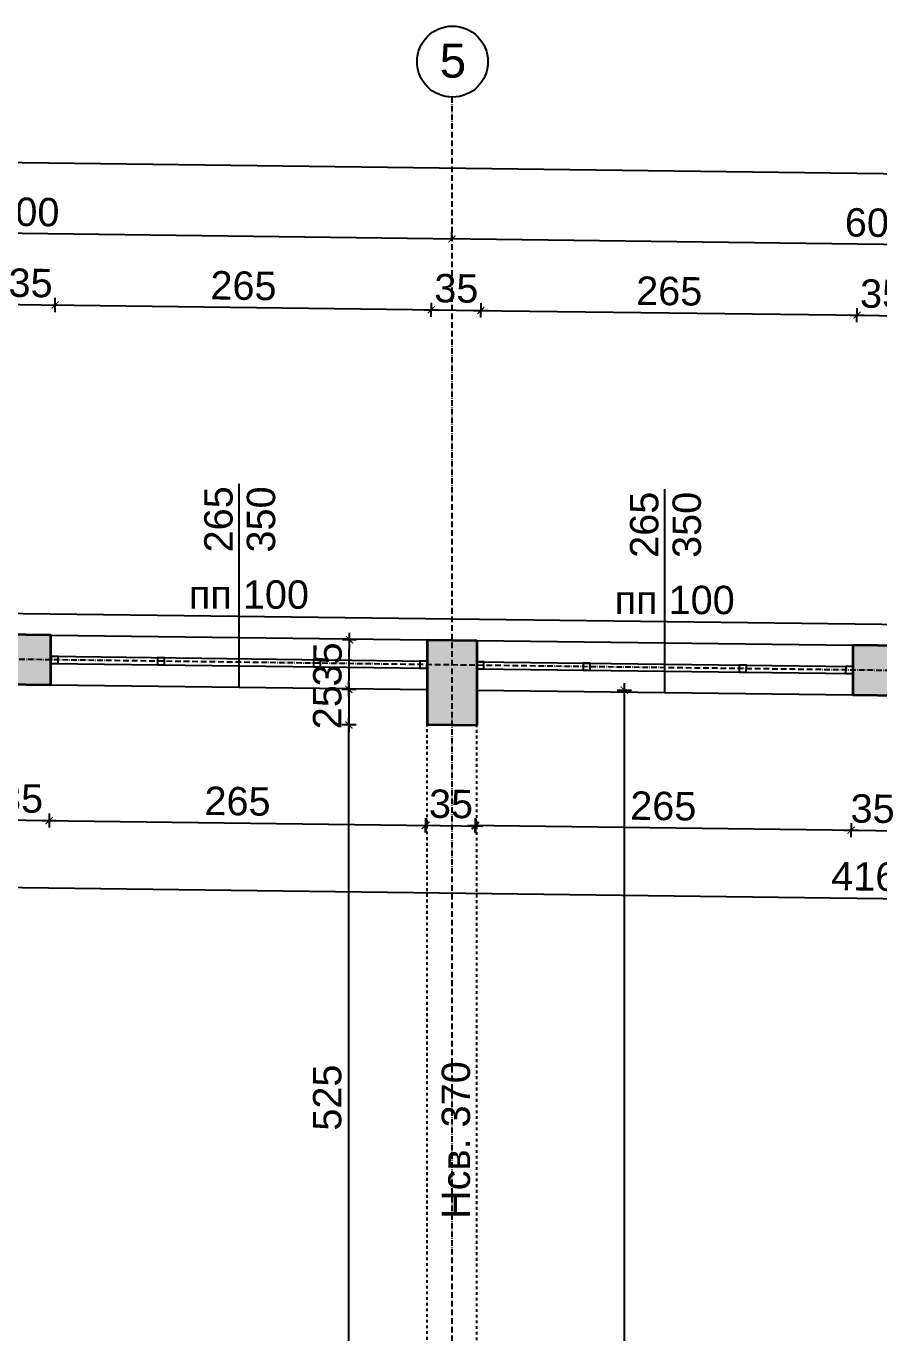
# Model space of a CAD drawing. Header units: inches. Extents: x -72385 to 39588, y -6525 to 66685.
# Drawn here: x -49885 to -49284, y 9605 to 10525 of the extents above; entities that cross this region are included whole.
import ezdxf

# ---------------------------------------------------------------- set-up
doc = ezdxf.new("R2010")
doc.units = ezdxf.units.IN
doc.header["$MEASUREMENT"] = 0
doc.linetypes.add('DashDot', pattern=[0.6, 0.4, -0.1, 0, -0.1])
doc.linetypes.add('Hidden', pattern=[0.4, 0.2, -0.2])
for name, color, linetype, lineweight in [('Изгледни линии', 253, 'Continuous', 25), ('Надписи Hсв', 252, 'Continuous', 25), ('Надписи коти външни', 252, 'Continuous', 25), ('Надписи коти вътрешни', 252, 'Continuous', 25), ('Надписи Оси', 252, 'Continuous', 25), ('Надписи прозорци', 252, 'Continuous', 25), ('Оси', 252, 'DashDot', 25), ('Прозорци', 251, 'Continuous', 25), ('Пунктир', 253, 'Hidden', 25), ('Разрезни линии', 7, 'Continuous', 35), ('Щрих стени', 254, 'Continuous', 25)]:
    doc.layers.add(name, color=color, linetype=linetype, lineweight=lineweight)
doc.styles.add('Arial Regular', font='arial.ttf')
doc.styles.get("Standard").update_dxf_attribs({"font": 'arial.ttf'})
doc.dimstyles.new('Annotative', dxfattribs={"dimscale": 0, "dimtxt": 20, "dimasz": 5, "dimexe": 5, "dimexo": 5, "dimgap": 5, "dimtad": 1, "dimdec": 0, "dimzin": 0, "dimdsep": 46, "dimtxsty": 'Standard', "dimblk": 'ARCHTICK', "dimcen": 5, "dimdle": 5, "dimadec": 0, "dimazin": 0, "dimtfac": 1, "dimtdec": 0, "dimtofl": 0, "dimtmove": 0, "dimatfit": 3, "dimldrblk": 'ARCHTICK', "dimfxl": 5, "dimfxlon": 1, "dimtolj": 1, "dimtzin": 0, "dimarcsym": 1})

# ---------------------------------------------------------------- blocks, each defined once
blk = doc.blocks.new('_ArchTick')
at = {"color": 0, "linetype": 'ByBlock', "const_width": 0.15}
blk.add_lwpolyline([(-0.5, -0.5), (0.5, 0.5)], dxfattribs=at)
blk = doc.blocks.new('*D604')
at = {"layer": 'Defpoints', "color": 0, "ltscale": 50, "transparency": 16777216}
for p in [(-49657.39, 10032.92), (-49602.34, 10032.92), (-49602.34, 9507.88)]:
    blk.add_point(p, dxfattribs=at)
at = {"layer": 'Надписи коти вътрешни', "color": 0, "lineweight": -2, "ltscale": 50, "transparency": 16777216}
for p, q in [((-49657.39, 9502.88), (-49657.39, 10037.92)), ((-49652.39, 10032.92), (-49662.39, 10032.92)), ((-49652.39, 9507.88), (-49662.39, 9507.88))]:
    blk.add_line(p, q, dxfattribs=at)
at = {"layer": 'Надписи коти вътрешни', "color": 0, "lineweight": -2, "ltscale": 50, "transparency": 16777216, "xscale": 5, "yscale": 5, "zscale": 5}
for p, rotation in [((-49657.39, 10032.92), 90), ((-49657.39, 9507.88), 270)]:
    blk.add_blockref('_ArchTick', p, dxfattribs=dict(at, rotation=rotation))
at = {"layer": 'Надписи коти вътрешни', "color": 0, "ltscale": 50, "transparency": 16777216, "insert": (-49672.61, 9770.4), "char_height": 20, "attachment_point": 5, "rotation": 90}
blk.add_mtext('\\A1;525', dxfattribs=at)
blk = doc.blocks.new('*D605')
at = {"layer": 'Defpoints', "color": 0, "ltscale": 50, "transparency": 16777216}
for p in [(-49602.34, 10057.92), (-49657.39, 10032.92), (-49602.34, 10032.92)]:
    blk.add_point(p, dxfattribs=at)
at = {"layer": 'Надписи коти вътрешни', "color": 0, "lineweight": -2, "ltscale": 50, "transparency": 16777216}
for p, q in [((-49657.39, 10062.92), (-49657.39, 10027.92)), ((-49652.39, 10057.92), (-49662.39, 10057.92)), ((-49652.39, 10032.92), (-49662.39, 10032.92))]:
    blk.add_line(p, q, dxfattribs=at)
at = {"layer": 'Надписи коти вътрешни', "color": 0, "lineweight": -2, "ltscale": 50, "transparency": 16777216, "xscale": 5, "yscale": 5, "zscale": 5}
for p, rotation in [((-49657.39, 10057.92), 90), ((-49657.39, 10032.92), 270)]:
    blk.add_blockref('_ArchTick', p, dxfattribs=dict(at, rotation=rotation))
at = {"layer": 'Надписи коти вътрешни', "color": 0, "ltscale": 50, "transparency": 16777216, "insert": (-49672.61, 10045.42), "char_height": 20, "attachment_point": 5, "rotation": 90}
blk.add_mtext('\\A1;25', dxfattribs=at)
blk = doc.blocks.new('*D608')
at = {"layer": 'Defpoints', "color": 0, "ltscale": 50, "transparency": 16777216}
for p in [(-49567.34, 10057.48), (-49567.34, 8292.33), (-49463.39, 8292.33)]:
    blk.add_point(p, dxfattribs=at)
at = {"layer": 'Надписи коти вътрешни', "color": 0, "lineweight": -2, "ltscale": 50, "transparency": 16777216}
for p, q in [((-49463.39, 10062.48), (-49463.39, 8287.33)), ((-49468.39, 10057.48), (-49458.39, 10057.48)), ((-49468.39, 8292.33), (-49458.39, 8292.33))]:
    blk.add_line(p, q, dxfattribs=at)
at = {"layer": 'Надписи коти вътрешни', "color": 0, "lineweight": -2, "ltscale": 50, "transparency": 16777216, "xscale": 5, "yscale": 5, "zscale": 5}
for p, rotation in [((-49463.39, 10057.48), 90), ((-49463.39, 8292.33), 270)]:
    blk.add_blockref('_ArchTick', p, dxfattribs=dict(at, rotation=rotation))
at = {"layer": 'Надписи коти вътрешни', "color": 0, "ltscale": 50, "transparency": 16777216, "insert": (-49478.61, 9174.91), "char_height": 20, "attachment_point": 5, "rotation": 90}
blk.add_mtext('\\A1;1765', dxfattribs=at)
blk = doc.blocks.new('*D609')
at = {"layer": 'Defpoints', "color": 0, "ltscale": 50, "transparency": 16777216}
for p in [(-51367.34, 10080.39), (-47202.34, 10027.37), (-47204.16, 9884.3)]:
    blk.add_point(p, dxfattribs=at)
at = {"layer": 'Надписи коти вътрешни', "color": 0, "lineweight": -2, "ltscale": 50, "transparency": 16777216}
for p, q in [((-51369.1, 9942.32), (-51369.22, 9932.32)), ((-51374.16, 9937.39), (-47199.16, 9884.24)), ((-47204.1, 9889.3), (-47204.22, 9879.3))]:
    blk.add_line(p, q, dxfattribs=at)
at = {"layer": 'Надписи коти вътрешни', "color": 0, "lineweight": -2, "ltscale": 50, "transparency": 16777216, "xscale": 5, "yscale": 5, "zscale": 5}
for p, rotation in [((-51369.16, 9937.32), 179.2706286525473), ((-47204.16, 9884.3), 359.2706286525473)]:
    blk.add_blockref('_ArchTick', p, dxfattribs=dict(at, rotation=rotation))
at = {"layer": 'Надписи коти вътрешни', "color": 0, "ltscale": 50, "transparency": 16777216, "insert": (-49286.47, 9926.02), "char_height": 20, "attachment_point": 5, "rotation": 359.27063}
blk.add_mtext('\\A1;4165', dxfattribs=at)
blk = doc.blocks.new('*D619')
at = {"layer": 'Defpoints', "color": 0, "ltscale": 50, "transparency": 16777216}
for p in [(-49902.34, 10061.74), (-49867.34, 10061.3), (-49868.56, 9965.59)]:
    blk.add_point(p, dxfattribs=at)
at = {"layer": 'Надписи коти вътрешни', "color": 0, "lineweight": -2, "ltscale": 50, "transparency": 16777216}
for p, q in [((-49903.49, 9971.03), (-49903.62, 9961.03)), ((-49868.49, 9970.59), (-49868.62, 9960.59)), ((-49908.56, 9966.1), (-49863.56, 9965.52))]:
    blk.add_line(p, q, dxfattribs=at)
at = {"layer": 'Надписи коти вътрешни', "color": 0, "lineweight": -2, "ltscale": 50, "transparency": 16777216, "xscale": 5, "yscale": 5, "zscale": 5}
for p, rotation in [((-49903.56, 9966.03), 179.2706286525581), ((-49868.56, 9965.59), 359.2706286525582)]:
    blk.add_blockref('_ArchTick', p, dxfattribs=dict(at, rotation=rotation))
at = {"layer": 'Надписи коти вътрешни', "color": 0, "ltscale": 50, "transparency": 16777216, "insert": (-49888.36, 9981.06), "char_height": 20, "attachment_point": 5, "rotation": 359.27063}
blk.add_mtext('\\A1;35', dxfattribs=at)
blk = doc.blocks.new('*D620')
at = {"layer": 'Defpoints', "color": 0, "ltscale": 50, "transparency": 16777216}
for p in [(-49867.34, 10061.3), (-49602.34, 10057.92), (-49603.56, 9962.21)]:
    blk.add_point(p, dxfattribs=at)
at = {"layer": 'Надписи коти вътрешни', "color": 0, "lineweight": -2, "ltscale": 50, "transparency": 16777216}
for p, q in [((-49868.49, 9970.59), (-49868.62, 9960.59)), ((-49873.56, 9965.65), (-49598.56, 9962.15)), ((-49603.49, 9967.21), (-49603.62, 9957.21))]:
    blk.add_line(p, q, dxfattribs=at)
at = {"layer": 'Надписи коти вътрешни', "color": 0, "lineweight": -2, "ltscale": 50, "transparency": 16777216, "xscale": 5, "yscale": 5, "zscale": 5}
for p, rotation in [((-49868.56, 9965.59), 179.270628652547), ((-49603.56, 9962.21), 359.270628652547)]:
    blk.add_blockref('_ArchTick', p, dxfattribs=dict(at, rotation=rotation))
at = {"layer": 'Надписи коти вътрешни', "color": 0, "ltscale": 50, "transparency": 16777216, "insert": (-49735.86, 9979.11), "char_height": 20, "attachment_point": 5, "rotation": 359.27063}
blk.add_mtext('\\A1;265', dxfattribs=at)
blk = doc.blocks.new('*D621')
at = {"layer": 'Defpoints', "color": 0, "ltscale": 50, "transparency": 16777216}
for p in [(-49602.34, 10022.92), (-49567.34, 10022.47), (-49568.11, 9961.76)]:
    blk.add_point(p, dxfattribs=at)
at = {"layer": 'Надписи коти вътрешни', "color": 0, "lineweight": -2, "ltscale": 50, "transparency": 16777216}
for p, q in [((-49608.11, 9962.27), (-49563.11, 9961.7)), ((-49603.05, 9967.21), (-49603.17, 9957.21)), ((-49568.05, 9966.76), (-49568.17, 9956.76))]:
    blk.add_line(p, q, dxfattribs=at)
at = {"layer": 'Надписи коти вътрешни', "color": 0, "lineweight": -2, "ltscale": 50, "transparency": 16777216, "xscale": 5, "yscale": 5, "zscale": 5}
for p, rotation in [((-49603.11, 9962.21), 179.2706286525403), ((-49568.11, 9961.76), 359.2706286525403)]:
    blk.add_blockref('_ArchTick', p, dxfattribs=dict(at, rotation=rotation))
at = {"layer": 'Надписи коти вътрешни', "color": 0, "ltscale": 50, "transparency": 16777216, "insert": (-49585.42, 9977.2), "char_height": 20, "attachment_point": 5, "rotation": 359.27063}
blk.add_mtext('\\A1;35', dxfattribs=at)
blk = doc.blocks.new('*D628')
at = {"layer": 'Defpoints', "color": 0, "ltscale": 50, "transparency": 16777216}
for p in [(-49567.34, 10057.92), (-49302.34, 10054.55), (-49303.56, 9958.84)]:
    blk.add_point(p, dxfattribs=at)
at = {"layer": 'Надписи коти вътрешни', "color": 0, "lineweight": -2, "ltscale": 50, "transparency": 16777216}
for p, q in [((-49573.56, 9962.28), (-49298.56, 9958.78)), ((-49568.49, 9967.21), (-49568.62, 9957.21)), ((-49303.49, 9963.84), (-49303.62, 9953.84))]:
    blk.add_line(p, q, dxfattribs=at)
at = {"layer": 'Надписи коти вътрешни', "color": 0, "lineweight": -2, "ltscale": 50, "transparency": 16777216, "xscale": 5, "yscale": 5, "zscale": 5}
for p, rotation in [((-49568.56, 9962.21), 179.270628652547), ((-49303.56, 9958.84), 359.270628652547)]:
    blk.add_blockref('_ArchTick', p, dxfattribs=dict(at, rotation=rotation))
at = {"layer": 'Надписи коти вътрешни', "color": 0, "ltscale": 50, "transparency": 16777216, "insert": (-49435.86, 9975.74), "char_height": 20, "attachment_point": 5, "rotation": 359.27063}
blk.add_mtext('\\A1;265', dxfattribs=at)
blk = doc.blocks.new('*D629')
at = {"layer": 'Defpoints', "color": 0, "ltscale": 50, "transparency": 16777216}
for p in [(-49302.34, 10054.55), (-49267.34, 10054.1), (-49268.56, 9958.39)]:
    blk.add_point(p, dxfattribs=at)
at = {"layer": 'Надписи коти вътрешни', "color": 0, "lineweight": -2, "ltscale": 50, "transparency": 16777216}
for p, q in [((-49303.49, 9963.84), (-49303.62, 9953.84)), ((-49268.49, 9963.39), (-49268.62, 9953.39)), ((-49308.56, 9958.9), (-49263.56, 9958.33))]:
    blk.add_line(p, q, dxfattribs=at)
at = {"layer": 'Надписи коти вътрешни', "color": 0, "lineweight": -2, "ltscale": 50, "transparency": 16777216, "xscale": 5, "yscale": 5, "zscale": 5}
for p, rotation in [((-49303.56, 9958.84), 179.2706286525581), ((-49268.56, 9958.39), 359.2706286525582)]:
    blk.add_blockref('_ArchTick', p, dxfattribs=dict(at, rotation=rotation))
at = {"layer": 'Надписи коти вътрешни', "color": 0, "ltscale": 50, "transparency": 16777216, "insert": (-49288.36, 9973.86), "char_height": 20, "attachment_point": 5, "rotation": 359.27063}
blk.add_mtext('\\A1;35', dxfattribs=at)
blk = doc.blocks.new('*D6182')
at = {"layer": 'Defpoints', "color": 0, "ltscale": 50, "transparency": 16777216}
for p in [(-49864.38, 10328.78), (-49902.34, 10096.74), (-49867.34, 10096.3)]:
    blk.add_point(p, dxfattribs=at)
at = {"layer": 'Надписи коти външни', "color": 0, "lineweight": -2, "ltscale": 50, "transparency": 16777216}
for p, q in [((-49904.38, 10329.29), (-49859.38, 10328.72)), ((-49899.44, 10324.23), (-49899.31, 10334.23)), ((-49864.44, 10323.78), (-49864.31, 10333.78))]:
    blk.add_line(p, q, dxfattribs=at)
at = {"layer": 'Надписи коти външни', "color": 0, "lineweight": -2, "ltscale": 50, "transparency": 16777216, "xscale": 5, "yscale": 5, "zscale": 5}
for p, rotation in [((-49899.38, 10329.23), 179.2706286525522), ((-49864.38, 10328.78), 359.2706286525522)]:
    blk.add_blockref('_ArchTick', p, dxfattribs=dict(at, rotation=rotation))
at = {"layer": 'Надписи коти външни', "color": 0, "ltscale": 50, "transparency": 16777216, "insert": (-49881.68, 10344.22), "char_height": 20, "attachment_point": 5, "rotation": 359.27063}
blk.add_mtext('\\A1;35', dxfattribs=at)
blk = doc.blocks.new('*D6167')
at = {"layer": 'Defpoints', "color": 0, "ltscale": 50, "transparency": 16777216}
for p in [(-49599.38, 10325.41), (-49867.34, 10096.3), (-49602.34, 10092.93)]:
    blk.add_point(p, dxfattribs=at)
at = {"layer": 'Надписи коти външни', "color": 0, "lineweight": -2, "ltscale": 50, "transparency": 16777216}
for p, q in [((-49869.38, 10328.84), (-49594.38, 10325.34)), ((-49864.44, 10323.78), (-49864.31, 10333.78)), ((-49599.44, 10320.41), (-49599.31, 10330.41))]:
    blk.add_line(p, q, dxfattribs=at)
at = {"layer": 'Надписи коти външни', "color": 0, "lineweight": -2, "ltscale": 50, "transparency": 16777216, "xscale": 5, "yscale": 5, "zscale": 5}
for p, rotation in [((-49864.38, 10328.78), 179.270628652547), ((-49599.38, 10325.41), 359.270628652547)]:
    blk.add_blockref('_ArchTick', p, dxfattribs=dict(at, rotation=rotation))
at = {"layer": 'Надписи коти външни', "color": 0, "ltscale": 50, "transparency": 16777216, "insert": (-49731.68, 10342.3), "char_height": 20, "attachment_point": 5, "rotation": 359.27063}
blk.add_mtext('\\A1;265', dxfattribs=at)
blk = doc.blocks.new('*D6168')
at = {"layer": 'Defpoints', "color": 0, "ltscale": 50, "transparency": 16777216}
for p in [(-49564.38, 10324.96), (-49602.34, 10092.93), (-49567.34, 10092.48)]:
    blk.add_point(p, dxfattribs=at)
at = {"layer": 'Надписи коти външни', "color": 0, "lineweight": -2, "ltscale": 50, "transparency": 16777216}
for p, q in [((-49599.44, 10320.41), (-49599.31, 10330.41)), ((-49564.44, 10319.96), (-49564.31, 10329.96)), ((-49604.38, 10325.47), (-49559.38, 10324.9))]:
    blk.add_line(p, q, dxfattribs=at)
at = {"layer": 'Надписи коти външни', "color": 0, "lineweight": -2, "ltscale": 50, "transparency": 16777216, "xscale": 5, "yscale": 5, "zscale": 5}
for p, rotation in [((-49599.38, 10325.41), 179.2706286525284), ((-49564.38, 10324.96), 359.2706286525284)]:
    blk.add_blockref('_ArchTick', p, dxfattribs=dict(at, rotation=rotation))
at = {"layer": 'Надписи коти външни', "color": 0, "ltscale": 50, "transparency": 16777216, "insert": (-49581.68, 10340.4), "char_height": 20, "attachment_point": 5, "rotation": 359.27063}
blk.add_mtext('\\A1;35', dxfattribs=at)
blk = doc.blocks.new('*D6169')
at = {"layer": 'Defpoints', "color": 0, "ltscale": 50, "transparency": 16777216}
for p in [(-49299.38, 10321.59), (-49567.34, 10092.48), (-49302.34, 10089.11)]:
    blk.add_point(p, dxfattribs=at)
at = {"layer": 'Надписи коти външни', "color": 0, "lineweight": -2, "ltscale": 50, "transparency": 16777216}
for p, q in [((-49564.44, 10319.96), (-49564.31, 10329.96)), ((-49569.38, 10325.02), (-49294.38, 10321.52)), ((-49299.44, 10316.59), (-49299.31, 10326.59))]:
    blk.add_line(p, q, dxfattribs=at)
at = {"layer": 'Надписи коти външни', "color": 0, "lineweight": -2, "ltscale": 50, "transparency": 16777216, "xscale": 5, "yscale": 5, "zscale": 5}
for p, rotation in [((-49564.38, 10324.96), 179.2706286525486), ((-49299.38, 10321.59), 359.2706286525486)]:
    blk.add_blockref('_ArchTick', p, dxfattribs=dict(at, rotation=rotation))
at = {"layer": 'Надписи коти външни', "color": 0, "ltscale": 50, "transparency": 16777216, "insert": (-49431.68, 10338.48), "char_height": 20, "attachment_point": 5, "rotation": 359.27063}
blk.add_mtext('\\A1;265', dxfattribs=at)
blk = doc.blocks.new('*D6170')
at = {"layer": 'Defpoints', "color": 0, "ltscale": 50, "transparency": 16777216}
for p in [(-49264.38, 10321.14), (-49302.34, 10089.11), (-49267.34, 10088.66)]:
    blk.add_point(p, dxfattribs=at)
at = {"layer": 'Надписи коти външни', "color": 0, "lineweight": -2, "ltscale": 50, "transparency": 16777216}
for p, q in [((-49304.38, 10321.65), (-49259.38, 10321.08)), ((-49299.44, 10316.59), (-49299.31, 10326.59)), ((-49264.44, 10316.14), (-49264.31, 10326.14))]:
    blk.add_line(p, q, dxfattribs=at)
at = {"layer": 'Надписи коти външни', "color": 0, "lineweight": -2, "ltscale": 50, "transparency": 16777216, "xscale": 5, "yscale": 5, "zscale": 5}
for p, rotation in [((-49299.38, 10321.59), 179.2706286525403), ((-49264.38, 10321.14), 359.2706286525403)]:
    blk.add_blockref('_ArchTick', p, dxfattribs=dict(at, rotation=rotation))
at = {"layer": 'Надписи коти външни', "color": 0, "ltscale": 50, "transparency": 16777216, "insert": (-49281.68, 10336.58), "char_height": 20, "attachment_point": 5, "rotation": 359.27063}
blk.add_mtext('\\A1;35', dxfattribs=at)
blk = doc.blocks.new('*D6236')
at = {"layer": 'Defpoints', "color": 0, "ltscale": 50, "transparency": 16777216}
for p in [(-49584.84, 10375.23), (-49584.84, 10375.23), (-48984.84, 10367.59)]:
    blk.add_point(p, dxfattribs=at)
at = {"layer": 'Надписи коти външни', "color": 0, "lineweight": -2, "ltscale": 50, "transparency": 16777216}
for p, q in [((-48979.84, 10367.52), (-49589.84, 10375.29)), ((-49584.84, 10375.23), (-49584.77, 10380.23)), ((-48984.84, 10367.59), (-48984.77, 10372.59))]:
    blk.add_line(p, q, dxfattribs=at)
at = {"layer": 'Надписи коти външни', "color": 0, "lineweight": -2, "ltscale": 50, "transparency": 16777216, "xscale": 5, "yscale": 5, "zscale": 5}
for p, rotation in [((-49584.84, 10375.23), 179.2706286525473), ((-48984.84, 10367.59), 359.2706286525473)]:
    blk.add_blockref('_ArchTick', p, dxfattribs=dict(at, rotation=rotation))
at = {"layer": 'Надписи коти външни', "color": 0, "ltscale": 50, "transparency": 16777216, "insert": (-49284.64, 10386.62), "char_height": 20, "attachment_point": 5, "rotation": 359.27063}
blk.add_mtext('\\A1;600', dxfattribs=at)
blk = doc.blocks.new('*D6237')
at = {"layer": 'Defpoints', "color": 0, "ltscale": 50, "transparency": 16777216}
for p in [(-50184.84, 10382.86), (-50184.84, 10382.86), (-49584.84, 10375.23)]:
    blk.add_point(p, dxfattribs=at)
at = {"layer": 'Надписи коти външни', "color": 0, "lineweight": -2, "ltscale": 50, "transparency": 16777216}
for p, q in [((-50184.84, 10382.86), (-50184.77, 10387.86)), ((-49579.84, 10375.16), (-50189.84, 10382.93)), ((-49584.84, 10375.23), (-49584.77, 10380.23))]:
    blk.add_line(p, q, dxfattribs=at)
at = {"layer": 'Надписи коти външни', "color": 0, "lineweight": -2, "ltscale": 50, "transparency": 16777216, "xscale": 5, "yscale": 5, "zscale": 5}
for p, rotation in [((-50184.84, 10382.86), 179.270628652547), ((-49584.84, 10375.23), 359.2706286525469)]:
    blk.add_blockref('_ArchTick', p, dxfattribs=dict(at, rotation=rotation))
at = {"layer": 'Надписи коти външни', "color": 0, "ltscale": 50, "transparency": 16777216, "insert": (-49884.64, 10394.26), "char_height": 20, "attachment_point": 5, "rotation": 359.27063}
blk.add_mtext('\\A1;600', dxfattribs=at)
blk = doc.blocks.new('*D6241')
at = {"layer": 'Defpoints', "color": 0, "ltscale": 50, "transparency": 16777216}
for p in [(-40218.1, 10305.99), (-52317.34, 10127.49), (-40222.34, 9973.51)]:
    blk.add_point(p, dxfattribs=at)
at = {"layer": 'Надписи коти външни', "color": 0, "lineweight": -2, "ltscale": 50, "transparency": 16777216}
for p, q in [((-52318.1, 10460.03), (-40213.11, 10305.92)), ((-52313.17, 10454.96), (-52313.04, 10464.96)), ((-40218.17, 10300.99), (-40218.04, 10310.99))]:
    blk.add_line(p, q, dxfattribs=at)
at = {"layer": 'Надписи коти външни', "color": 0, "lineweight": -2, "ltscale": 50, "transparency": 16777216, "xscale": 5, "yscale": 5, "zscale": 5}
for p, rotation in [((-52313.1, 10459.96), 179.2706286525472), ((-40218.1, 10305.99), 359.2706286525473)]:
    blk.add_blockref('_ArchTick', p, dxfattribs=dict(at, rotation=rotation))
at = {"layer": 'Надписи коти външни', "color": 0, "ltscale": 50, "transparency": 16777216, "insert": (-46265.41, 10398.18), "char_height": 20, "attachment_point": 5, "rotation": 359.27063}
blk.add_mtext('\\A1;12095', dxfattribs=at)
blk = doc.blocks.new('*D7792')
at = {"layer": 'Defpoints', "color": 0, "ltscale": 10, "transparency": 16777216}
for p in [(-49656.95, 10092.92), (-49518.57, 10091.16), (-49519.02, 10056.16)]:
    blk.add_point(p, dxfattribs=at)
at = {"layer": 'Надписи коти вътрешни', "color": 0, "lineweight": -2, "ltscale": 10, "transparency": 16777216}
for p, q in [((-49651.95, 10092.86), (-49661.95, 10092.98)), ((-49657.46, 10052.92), (-49656.89, 10097.92)), ((-49652.4, 10057.86), (-49662.39, 10057.99))]:
    blk.add_line(p, q, dxfattribs=at)
at = {"layer": 'Надписи коти вътрешни', "color": 0, "lineweight": -2, "ltscale": 10, "transparency": 16777216, "xscale": 5, "yscale": 5, "zscale": 5}
for p, rotation in [((-49656.95, 10092.92), 89.27062865255718), ((-49657.39, 10057.92), 269.2706286525572)]:
    blk.add_blockref('_ArchTick', p, dxfattribs=dict(at, rotation=rotation))
at = {"layer": 'Надписи коти вътрешни', "color": 0, "ltscale": 10, "transparency": 16777216, "insert": (-49672.39, 10075.62), "char_height": 20, "attachment_point": 5, "rotation": 89.27063}
blk.add_mtext('\\A1;35', dxfattribs=at)

msp = doc.modelspace()

# ---------------------------------------------------------------- hatches: boundary and pattern name
at = {"layer": 'Щрих стени', "ltscale": 10}
h = msp.add_hatch(color=256, dxfattribs=at)
h.dxf.hatch_style = 1
h.paths.add_polyline_path([(-47467.34, 10065.75), (-47502.34, 10066.19), (-47502.34, 10031.19), (-47467.34, 10030.74)])
h.paths.add_polyline_path([(-47767.34, 10069.57), (-47802.34, 10070.01), (-47802.34, 10010.01), (-47767.34, 10009.56)])
h.paths.add_polyline_path([(-48067.34, 10073.38), (-48102.34, 10073.83), (-48102.34, 10038.83), (-48067.34, 10038.38)])
h.paths.add_polyline_path([(-48367.34, 10077.2), (-48402.34, 10077.65), (-48402.34, 10017.64), (-48367.34, 10017.2)])
h.paths.add_polyline_path([(-48667.34, 10081.02), (-48702.34, 10081.47), (-48702.34, 10046.47), (-48667.34, 10046.02)])
h.paths.add_polyline_path([(-48967.34, 10084.84), (-49002.34, 10085.29), (-49002.34, 10025.28), (-48967.34, 10024.84)])
h.paths.add_polyline_path([(-49267.34, 10088.66), (-49302.34, 10089.11), (-49302.34, 10054.1), (-49267.34, 10053.66)])
h.paths.add_polyline_path([(-49567.34, 10092.48), (-49602.34, 10092.93), (-49602.34, 10032.92), (-49567.34, 10032.48)])
h.paths.add_polyline_path([(-49867.34, 10096.3), (-49902.34, 10096.74), (-49902.34, 10061.74), (-49867.34, 10061.3)])
h.paths.add_polyline_path([(-50167.34, 10100.12), (-50202.34, 10100.56), (-50202.34, 10040.56), (-50167.34, 10040.11)])
h.paths.add_polyline_path([(-50467.34, 10103.94), (-50502.34, 10104.38), (-50502.34, 10069.38), (-50467.34, 10068.93)])
h.paths.add_polyline_path([(-50767.34, 10107.76), (-50802.34, 10108.2), (-50802.34, 10048.2), (-50767.34, 10047.75)])
h.paths.add_polyline_path([(-51067.34, 10111.58), (-51102.34, 10112.02), (-51102.34, 10077.02), (-51067.34, 10076.57)])

# ---------------------------------------------------------------- linework, layer by layer
at = {"layer": 'Изгледни линии', "ltscale": 50}
for p, q in [((-51382.34, 10130.59), (-46572.34, 10069.35)), ((-49867.34, 10096.3), (-49602.34, 10092.93)), ((-49567.34, 10092.48), (-49302.34, 10089.11)), ((-49867.34, 10061.3), (-49602.34, 10057.92)), ((-49567.34, 10057.48), (-49302.34, 10054.1))]:
    msp.add_line(p, q, dxfattribs=at)
at = {"layer": 'Надписи Оси', "ltscale": 50}
msp.add_circle((-49584.4, 10500.23), 25, dxfattribs=at)
at = {"layer": 'Надписи прозорци', "ltscale": 50}
for p, q in [((-49734.84, 10059.61), (-49734.84, 10202.76)), ((-49434.84, 10055.79), (-49434.84, 10198.94))]:
    msp.add_line(p, q, dxfattribs=at)
at = {"layer": 'Оси', "ltscale": 10}
for p, q in [((-49584.84, 10475.23), (-49584.84, 7875.02)), ((-39839.84, 9951.14), (-52699.84, 10114.86))]:
    msp.add_line(p, q, dxfattribs=at)
at = {"layer": 'Прозорци', "ltscale": 50}
for p, q in [((-49867.34, 10081.3), (-49602.34, 10077.92)), ((-49867.34, 10076.3), (-49602.34, 10072.92)), ((-49567.34, 10077.48), (-49302.34, 10074.11)), ((-49567.34, 10072.48), (-49302.34, 10069.1))]:
    msp.add_line(p, q, dxfattribs=at)
for points in [[(-49867.34, 10076.3), (-49862.34, 10076.23), (-49862.27, 10081.23), (-49867.27, 10081.3), (-49867.34, 10076.3)], [(-49792.35, 10075.34), (-49787.35, 10075.28), (-49787.29, 10080.28), (-49792.29, 10080.34), (-49792.35, 10075.34)], [(-49682.39, 10073.94), (-49677.39, 10073.88), (-49677.33, 10078.88), (-49682.32, 10078.94), (-49682.39, 10073.94)], [(-49607.4, 10072.99), (-49602.4, 10072.93), (-49602.34, 10077.93), (-49607.34, 10077.99), (-49607.4, 10072.99)], [(-49567.34, 10072.48), (-49562.34, 10072.41), (-49562.27, 10077.41), (-49567.27, 10077.48), (-49567.34, 10072.48)], [(-49492.35, 10071.52), (-49487.35, 10071.46), (-49487.29, 10076.46), (-49492.29, 10076.52), (-49492.35, 10071.52)], [(-49382.39, 10070.12), (-49377.39, 10070.06), (-49377.33, 10075.06), (-49382.32, 10075.12), (-49382.39, 10070.12)], [(-49307.4, 10069.17), (-49302.4, 10069.11), (-49302.34, 10074.11), (-49307.34, 10074.17), (-49307.4, 10069.17)]]:
    msp.add_lwpolyline(points, dxfattribs=at)
at = {"layer": 'Пунктир', "ltscale": 10}
for p, q in [((-49602.34, 9507.88), (-49602.34, 10032.92)), ((-49567.34, 9507.43), (-49567.34, 10032.48))]:
    msp.add_line(p, q, dxfattribs=at)
at = {"layer": 'Разрезни линии', "ltscale": 50}
for p, q in [((-49602.34, 10092.93), (-49567.34, 10092.48)), ((-49602.34, 10092.93), (-49602.34, 10032.92)), ((-49567.34, 10092.48), (-49567.34, 10032.48)), ((-49567.34, 10032.48), (-49602.34, 10032.92))]:
    msp.add_line(p, q, dxfattribs=at)
for points in [[(-49902.34, 10096.74), (-49902.34, 10061.74), (-49867.34, 10061.3), (-49867.34, 10096.3)], [(-49302.34, 10089.11), (-49302.34, 10054.1), (-49267.34, 10053.66), (-49267.34, 10088.66)]]:
    msp.add_lwpolyline(points, close=True, dxfattribs=at)

# ---------------------------------------------------------------- texts
at = {"layer": 'Надписи Hсв', "ltscale": 100, "insert": (-49592.04, 9684.91), "char_height": 20, "width": 180.4891, "attachment_point": 1, "rotation": 90, "style": 'Arial Regular'}
msp.add_mtext('\\pxt8;Hсв. 370', dxfattribs=at)
at = {"layer": 'Надписи Оси', "ltscale": 100, "insert": (-49597.72, 10512.95), "char_height": 24, "width": 27.2128, "attachment_point": 1, "style": 'Arial Regular'}
msp.add_mtext('\\pxqc;5', dxfattribs=at)
at = {"layer": 'Надписи прозорци', "ltscale": 100, "char_height": 20, "width": 180.4891, "attachment_point": 1, "rotation": 90, "style": 'Arial Regular'}
for s, insert in [('265', (-49759.35, 10154.47)), ('350', (-49729.35, 10154.39)), ('265', (-49459.35, 10150.65)), ('350', (-49429.35, 10150.57))]:
    msp.add_mtext(s, dxfattribs=dict(at, insert=insert))
at = {"layer": 'Надписи прозорци', "ltscale": 100, "char_height": 20, "width": 180.4891, "attachment_point": 1, "style": 'Arial Regular'}
for insert in [(-49770.15, 10134.8), (-49470.15, 10130.99)]:
    msp.add_mtext('пп 100', dxfattribs=dict(at, insert=insert))

# ---------------------------------------------------------------- dimensions: what is measured, and where the dimension line sits
at = {"layer": 'Надписи коти външни', "ltscale": 50}
dim = msp.add_aligned_dim(p1=(-52317.34, 10127.49), p2=(-40222.34, 9973.51), distance=332.5, text='12095', dimstyle='Annotative', override={"dimscale": 0, "dimtix": 0, "dimtofl": 0, "dimtmove": 0, "dimatfit": 3}, dxfattribs=at)
dim.commit()
dim.dimension.update_dxf_attribs({"geometry": '*D6241', "text_midpoint": (-46265.41, 10398.18)})
for p1, p2, distance, picture, middle in [((-49584.84, 10375.23), (-50184.84, 10382.86), 0, '*D6237', (-49884.64, 10394.26)), ((-48984.84, 10367.59), (-49584.84, 10375.23), 0, '*D6236', (-49284.64, 10386.62)), ((-49867.34, 10096.3), (-49602.34, 10092.93), 232.5, '*D6167', (-49731.68, 10342.3)), ((-49567.34, 10092.48), (-49302.34, 10089.11), 232.5, '*D6169', (-49431.68, 10338.48))]:
    dim = msp.add_aligned_dim(p1=p1, p2=p2, distance=distance, dimstyle='Annotative', override={"dimscale": 0, "dimtix": 0, "dimtofl": 0, "dimtmove": 0, "dimatfit": 3}, dxfattribs=at)
    dim.commit()
    dim.dimension.update_dxf_attribs({"geometry": picture, "text_midpoint": middle})
for base, p1, p2, picture, middle in [((-49864.38, 10328.78), (-49902.34, 10096.74), (-49867.34, 10096.3), '*D6182', (-49881.88, 10329)), ((-49564.38, 10324.96), (-49602.34, 10092.93), (-49567.34, 10092.48), '*D6168', (-49581.88, 10325.18)), ((-49264.38, 10321.14), (-49302.34, 10089.11), (-49267.34, 10088.66), '*D6170', (-49281.88, 10321.36))]:
    dim = msp.add_linear_dim(base=base, p1=p1, p2=p2, angle=359.27063, dimstyle='Annotative', override={"dimscale": 0, "dimtix": 0, "dimtofl": 0, "dimtmove": 0, "dimatfit": 3}, dxfattribs=at)
    dim.commit()
    dim.dimension.update_dxf_attribs({"geometry": picture, "text_midpoint": middle, "dimtype": 129})
at = {"layer": 'Надписи коти вътрешни', "ltscale": 10}
dim = msp.add_linear_dim(base=(-49656.95, 10092.92), p1=(-49519.02, 10056.16), p2=(-49518.57, 10091.16), angle=89.27063, dimstyle='Annotative', override={"dimscale": 0, "dimtix": 0, "dimtofl": 0, "dimtmove": 0, "dimatfit": 3}, dxfattribs=at)
dim.commit()
dim.dimension.update_dxf_attribs({"geometry": '*D7792', "text_midpoint": (-49657.17, 10075.42), "dimtype": 129})
at = {"layer": 'Надписи коти вътрешни', "ltscale": 50}
for p1, p2, distance, picture, middle in [((-51367.34, 10080.39), (-47202.34, 10027.37), -143.08, '*D609', (-49286.47, 9926.02)), ((-49867.34, 10061.3), (-49602.34, 10057.92), -95.72, '*D620', (-49735.86, 9979.11)), ((-49567.34, 10057.92), (-49302.34, 10054.55), -95.72, '*D628', (-49435.86, 9975.74))]:
    dim = msp.add_aligned_dim(p1=p1, p2=p2, distance=distance, dimstyle='Annotative', override={"dimscale": 0, "dimtix": 0, "dimtofl": 0, "dimtmove": 0, "dimatfit": 3}, dxfattribs=at)
    dim.commit()
    dim.dimension.update_dxf_attribs({"geometry": picture, "text_midpoint": middle})
for base, p1, p2, angle, picture, middle, dimtype in [((-49868.56, 9965.59), (-49902.34, 10061.74), (-49867.34, 10061.3), 359.27063, '*D619', (-49888.56, 9965.84), 129), ((-49657.39, 10032.92), (-49602.34, 10057.92), (-49602.34, 10032.92), 90, '*D605', (-49657.39, 10045.42), 128), ((-49268.56, 9958.39), (-49302.34, 10054.55), (-49267.34, 10054.1), 359.27063, '*D629', (-49288.56, 9958.65), 129), ((-49568.11, 9961.76), (-49602.34, 10022.92), (-49567.34, 10022.47), 359.27063, '*D621', (-49585.61, 9961.98), 129)]:
    dim = msp.add_linear_dim(base=base, p1=p1, p2=p2, angle=angle, dimstyle='Annotative', override={"dimscale": 0, "dimtix": 0, "dimtofl": 0, "dimtmove": 0, "dimatfit": 3}, dxfattribs=at)
    dim.commit()
    dim.dimension.update_dxf_attribs({"geometry": picture, "text_midpoint": middle, "dimtype": dimtype})
for base, p1, p2, picture, middle in [((-49463.39, 8292.33), (-49567.34, 10057.48), (-49567.34, 8292.33), '*D608', (-49478.61, 9174.91)), ((-49657.39, 10032.92), (-49602.34, 9507.88), (-49602.34, 10032.92), '*D604', (-49672.61, 9770.4))]:
    dim = msp.add_linear_dim(base=base, p1=p1, p2=p2, angle=90, dimstyle='Annotative', override={"dimscale": 0, "dimtix": 0, "dimtofl": 0, "dimtmove": 0, "dimatfit": 3}, dxfattribs=at)
    dim.commit()
    dim.dimension.update_dxf_attribs({"geometry": picture, "text_midpoint": middle})

doc.saveas('drawing.dxf')
